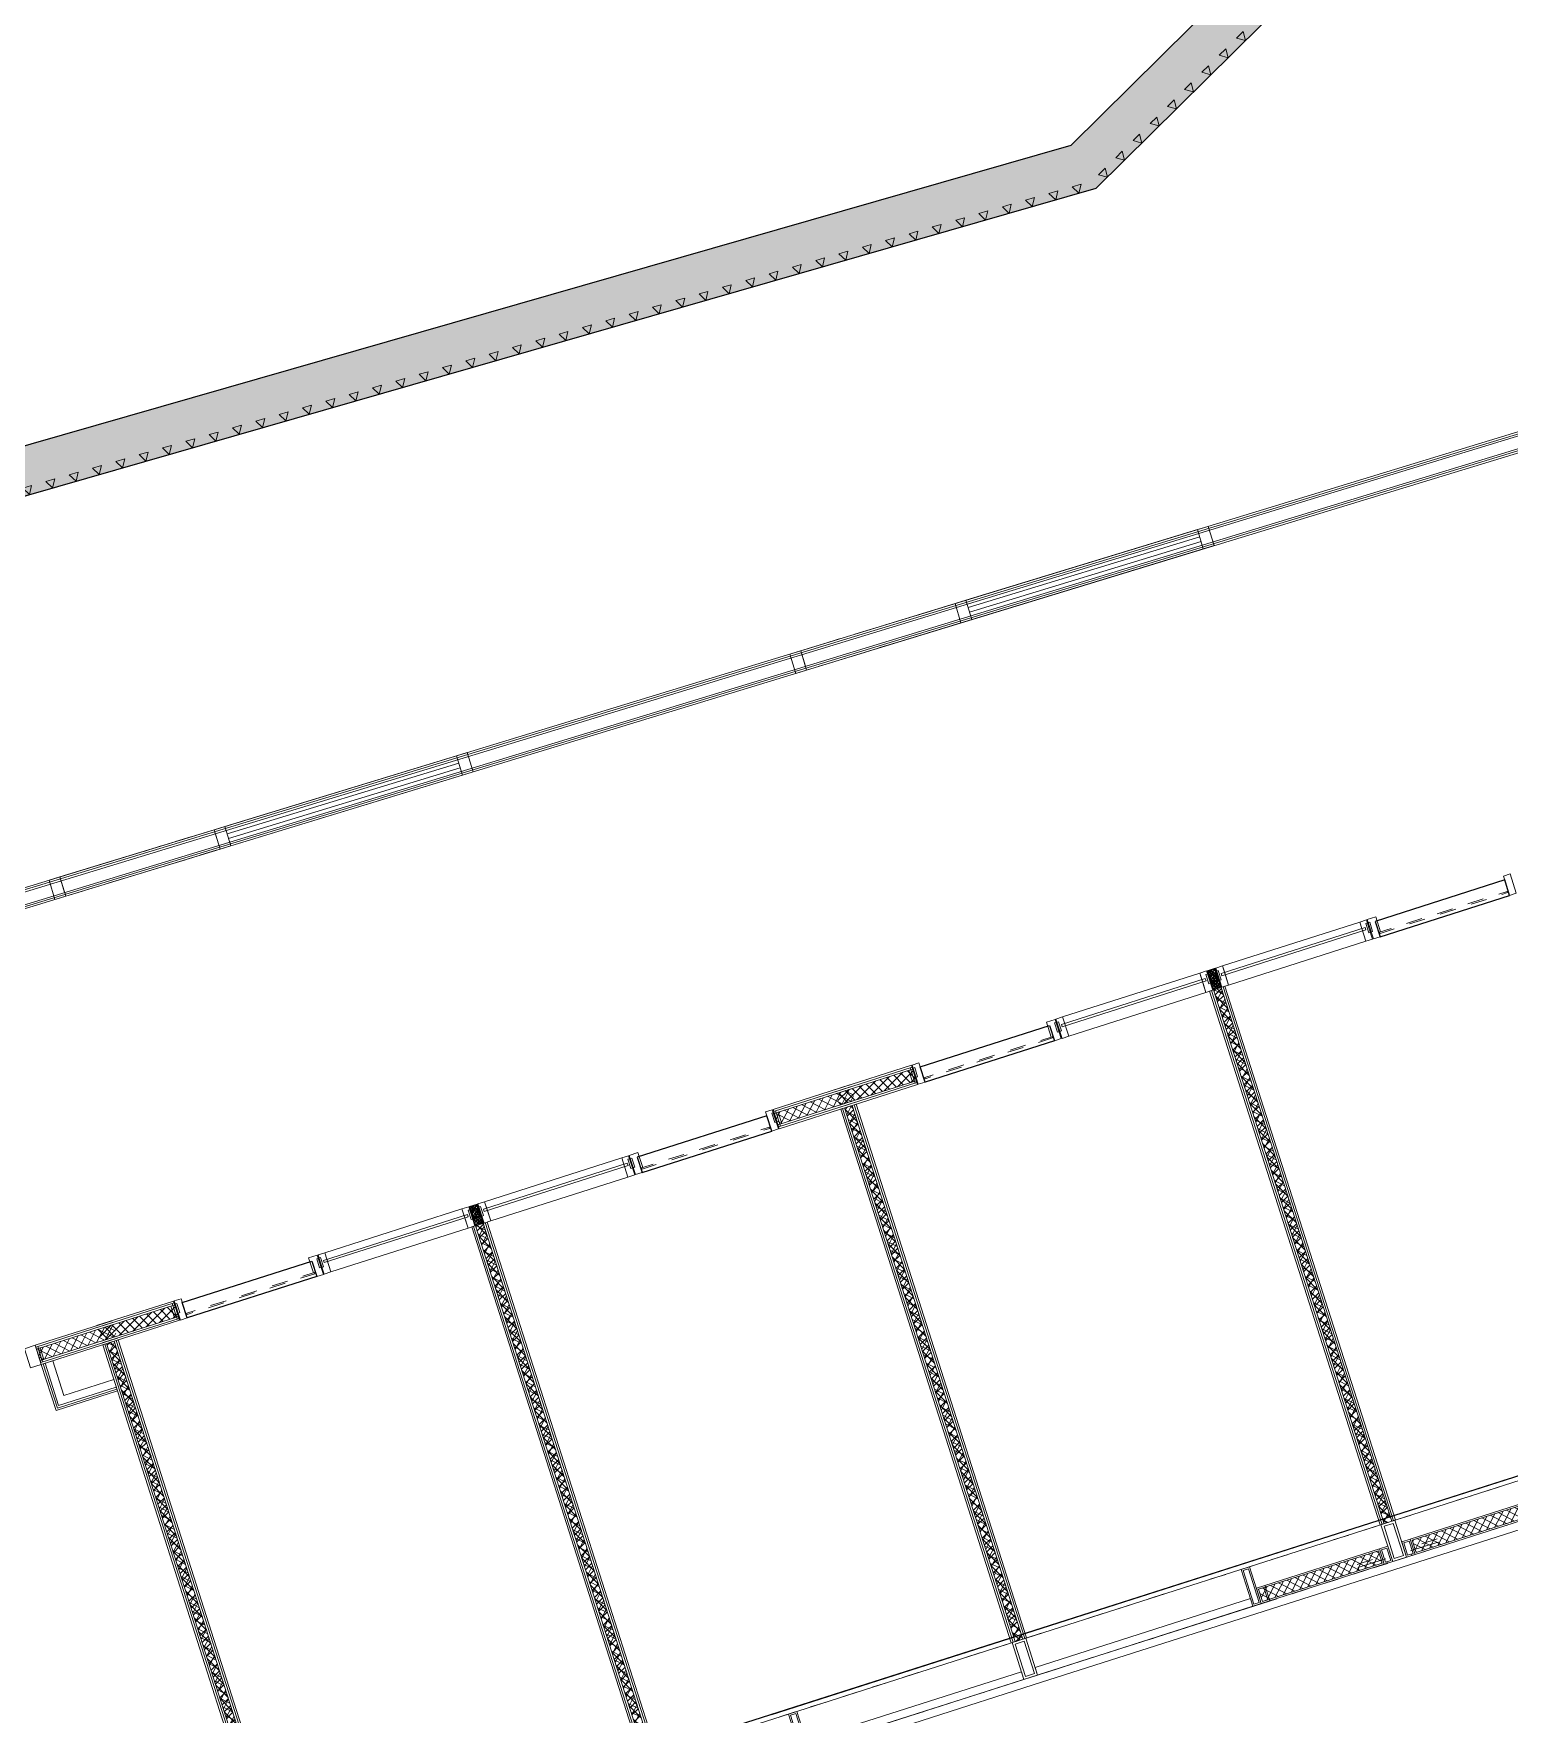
# Model space of a CAD drawing. Header units: metres. Extents: x 66528 to 66676, y 35171 to 35248.
# Drawn here: x 66581.8 to 66590.94, y 35191.16 to 35201.58 of the extents above; entities that cross this region are included whole.
import ezdxf

# ---------------------------------------------------------------- set-up
doc = ezdxf.new("R2010")
doc.units = ezdxf.units.M
doc.header["$LTSCALE"] = 0.00254
for name, pattern in [('Ohne Titel-20', [0.39368, 0.1388888888888889, -0.2547911111111111]), ('Ohne Titel-22', [0.78736, 0.39368, -0.39368]), ('Ohne Titel-23', [0.19685039370078738, 0.1377952755905512, -0.0590551181102362])]:
    doc.linetypes.add(name, pattern=pattern)
for name, color, linetype, lineweight in [('AUSBAU - Darstellungen - Fassade', 7, 'Continuous', 13), ('AUSBAU - Darstellungen - Trockenbau', 7, 'Continuous', 13), ('AUSBAU - Darstellungen - Wände - Mauerwerk', 7, 'Continuous', 25), ('AUSBAU - Objekte - Türen', 7, 'Continuous', 13), ('ROHBAU - Darstellungen - Decken', 150, 'Continuous', 25), ('ROHBAU - Darstellungen - Sichtbetonklassen', 7, 'Continuous', 5), ('ROHBAU - Darstellungen - Wände', 7, 'Continuous', 25)]:
    doc.layers.add(name, color=color, linetype=linetype, lineweight=lineweight)
pattern_1 = [(45, (0, 0), (0.009921875, -0.0088194444454712), [])]
pattern_2 = [(-45, (0.0353553390593274, -0.0353553390593274), (-0.0088970057229139, -0.0109467442724659), [])]
pattern_3 = [(-45.00000000000002, (-34821.13429023796, 66593.29968317236), (-0.0282842712474619, -0.0282842712474619), []), (-135, (-34821.28396117331, 66593.150012237), (-0.0284226963337624, 0.0281451653595912), [])]
pattern_4 = [(-45, (-34821.134290238, 66593.29968317233), (-0.0282842712474619, -0.0282842712474619), []), (-135, (-34821.28396117334, 66593.15001223699), (-0.0284226963337624, 0.0281451653595912), [])]
pattern_5 = [(45, (-66593.29968317233, -34821.13429023799), (0.0282842712474619, -0.0282842712474619), []), (-45.00000000000001, (-66593.15001223699, -34821.28396117334), (-0.0281451653595912, -0.0284226963337624), [])]

# ---------------------------------------------------------------- blocks, each defined once
blk = doc.blocks.new('SB 4')
at = {"layer": 'ROHBAU - Darstellungen - Sichtbetonklassen', "color": 251, "linetype": 'Continuous', "lineweight": 5, "flags": 128}
for points in [[(-0.1213244507059264, -0.05), (-0.15, 0), (-0.1786755492940736, -0.05)], [(-0.0286755492940736, -0.05), (0, 0), (0.0286755492940736, -0.05)]]:
    blk.add_lwpolyline(points, close=True, dxfattribs=at)
blk = doc.blocks.new('Gruppe-188-1')
at = {"layer": 'ROHBAU - Darstellungen - Sichtbetonklassen', "color": 7, "rotation": 224.8550094128682}
for p in [(66596.5707689628, 35208.72714400922), (66596.35707367942, 35208.5155218566), (66596.14337839602, 35208.30389970399), (66595.92968311264, 35208.09227755139), (66595.71598782927, 35207.88065539879), (66595.50229254588, 35207.66903324618), (66595.50229254588, 35207.66903324618), (66595.2885972625, 35207.45741109357), (66595.07490197913, 35207.24578894096), (66594.86120669576, 35207.03416678837), (66594.64751141236, 35206.82254463575), (66594.43381612898, 35206.61092248315), (66594.2201208456, 35206.39930033055), (66594.00642556221, 35206.18767817794), (66593.79273027882, 35205.97605602533), (66593.57903499545, 35205.76443387274), (66593.36533971207, 35205.55281172013), (66593.15164442867, 35205.34118956752), (66591.65577744499, 35203.85983449929), (66591.44208216161, 35203.64821234668), (66591.22838687823, 35203.43659019408), (66591.22838687823, 35203.43659019408), (66591.01469159483, 35203.22496804148), (66590.80099631146, 35203.01334588887), (66590.58730102808, 35202.80172373627), (66590.37360574472, 35202.59010158366), (66590.15991046131, 35202.37847943105), (66589.94621517794, 35202.16685727846), (66589.73251989455, 35201.95523512584), (66589.51882461116, 35201.74361297323), (66589.30512932777, 35201.53199082063), (66589.09143404439, 35201.32036866804), (66588.87773876102, 35201.10874651541), (66588.66404347762, 35200.89712436281), (66588.45034819425, 35200.68550221022)]:
    blk.add_blockref('SB 4', p, dxfattribs=at)
blk = doc.blocks.new('Gruppe-192-1')
at = {"layer": 'ROHBAU - Darstellungen - Sichtbetonklassen', "color": 7, "rotation": 196.1550094128664}
for p in [(66588.12932601277, 35200.54462964468), (66587.84025808447, 35200.46162758174), (66587.5511901562, 35200.3786255188), (66586.97305429964, 35200.21262139292), (66587.26212222793, 35200.29562345587), (66586.68398637135, 35200.12961932998), (66586.39491844308, 35200.04661726703), (66586.39491844308, 35200.04661726703), (66586.10585051478, 35199.96361520411), (66585.52771465822, 35199.79761107822), (66585.81678258651, 35199.88061314117), (66585.23864672995, 35199.71460901529), (66584.94957880166, 35199.63160695234), (66584.6605108734, 35199.54860488942), (66584.08237501682, 35199.38260076352), (66584.37144294509, 35199.46560282647), (66583.79330708853, 35199.29959870059), (66583.50423916026, 35199.21659663763), (66583.21517123198, 35199.13359457471), (66582.63703537542, 35198.96759044883), (66582.92610330369, 35199.05059251177), (66582.34796744713, 35198.88458838588), (66582.05889951884, 35198.80158632294), (66581.76983159057, 35198.71858426002)]:
    blk.add_blockref('SB 4', p, dxfattribs=at)
blk = doc.blocks.new('BTS_kombi_flurtür_OG4')
at = {"layer": 'AUSBAU - Objekte - Türen', "linetype": 'Continuous'}
for p, q in [((-0.7500128874797467, 0.0475006535042681), (0.7499931819236498, 0.0474966880448216)), ((-0.7500128081708788, 0.0775006535041633), (0.7499932612325177, 0.0774966880447168))]:
    blk.add_line(p, q, dxfattribs=at)
at = {"layer": 'AUSBAU - Objekte - Türen', "linetype": 'Continuous', "lineweight": 5, "flags": 128}
for points in [[(-0.8200067870602546, 0.1249999925868569), (-0.7500128478253127, 0.1249999925868569), (-0.7500128478253127, -7.4131431e-09), (-0.8200067870602546, -7.4131431e-09)], [(-0.7500128478253127, 0.124999992586857), (0.7499871521746871, 0.124999992586857), (0.7499871521746871, -7.413143e-09), (-0.7500128478253127, -7.413143e-09)]]:
    blk.add_lwpolyline(points, close=True, dxfattribs=at)
at = {"layer": 'AUSBAU - Objekte - Türen', "flags": 128}
for points in [[(0.7499871521746873, 0.1249943278103533), (0.7499750133678936, -9.517208142e-07), (0.8199750131386815, -5.6721896467e-06), (0.8199871519454749, 0.1249896073415208)], [(1.819987148671016, 0.1249077376552257), (1.819975009864222, -8.75418759418e-05), (1.88997500963501, -9.22623447743e-05), (1.889987148441804, 0.1249030171863932)]]:
    blk.add_lwpolyline(points, close=True, dxfattribs=at)
at = {"layer": 'AUSBAU - Objekte - Türen', "color": 253, "linetype": 'Ohne Titel-22', "flags": 128}
blk.add_lwpolyline([(1.819987148671016, 0.1248460009792425), (1.819975009864222, -8.65975682706e-05), (0.8199750131386815, -1.91961157838e-05), (0.8199871519454749, 0.1249134024317294)], close=True, dxfattribs=at)
at = {"layer": 'AUSBAU - Objekte - Türen', "color": 255, "linetype": 'Continuous', "flags": 128}
blk.add_lwpolyline([(1.819987148671016, 0.1248123184248222), (1.819975009864222, -8.65975682706e-05), (0.8199750131386815, -1.92142876069e-05), (0.8199871519454749, 0.1248797017054859)], close=True, dxfattribs=at)
blk = doc.blocks.new('Fassade_BTS_1.60m_Balkon (2D)')
at = {"layer": 'AUSBAU - Darstellungen - Fassade', "linetype": 'Ohne Titel-22'}
blk.add_line((-0.755, 0), (0.755, 0), dxfattribs=at)
at = {"layer": 'AUSBAU - Darstellungen - Fassade', "lineweight": 5, "flags": 128}
blk.add_lwpolyline([(-0.7900004933997989, -1.760003731712698), (-0.7900004933997989, -1.840003731712698), (0.7899995066002012, -1.840003731712698), (0.7899995066002012, -1.760003731712698)], close=True, dxfattribs=at)
blk = doc.blocks.new('Pfosten ab 1.OG (2D)')
at = {"layer": 'AUSBAU - Darstellungen - Fassade', "flags": 128}
for points in [[(-0.045, 0.1199999999997676), (0.045, 0.1199999999997676), (0.045, -0.1199999999997676), (-0.045, -0.1199999999997676)], [(-0.03, 0.1049999999997676), (0.03, 0.1049999999997676), (0.03, -0.1049999999997676), (-0.03, -0.1049999999997676)]]:
    blk.add_lwpolyline(points, close=True, dxfattribs=at)
blk = doc.blocks.new('Fassade_BTS_2.40m_Flügel 0.8m (2D)')
at = {"layer": 'AUSBAU - Darstellungen - Fassade', "linetype": 'Continuous', "lineweight": 5}
h = blk.add_hatch(dxfattribs=at)
h.set_pattern_fill('DÄMMUNG GRAU', color=251, style=0, pattern_type=2)
h.set_pattern_definition([(45, (0, 0), (0.0264583333333318, -0.0264583333333364), []), (-45, (0.0748354676755763, -0.0748354676755763), (-0.0263285232311339, -0.0265881434355389), [])])
h.paths.add_polyline_path([(1.509999999999999, 0.09), (2.29, 0.09), (2.29, 0.01), (1.509999999999999, 0.01)])
at = {"layer": 'AUSBAU - Darstellungen - Fassade', "linetype": 'Continuous'}
for p, q in [((0, 0.24), (2.399999999999999, 0.24)), ((2.299999999999999, 0), (2.299999999999999, 0.1)), ((2.299999999999999, 0), (2.299999999999999, 0.1)), ((0, -0.05), (2.399999999999999, -0.05))]:
    blk.add_line(p, q, dxfattribs=at)
at = {"layer": 'AUSBAU - Darstellungen - Fassade'}
blk.add_line((0, 0), (1.6, 0), dxfattribs=at)
blk.add_line((0, 0), (1.6, 0), dxfattribs=at)
at = {"layer": 'AUSBAU - Darstellungen - Fassade', "flags": 128}
for points in [[(1.445, 0.24), (1.5, 0.24), (1.5, 0), (1.445, 0)], [(1.455, 0.23), (1.49, 0.23), (1.49, 0.01), (1.455, 0.01)], [(0.045, 0.05), (1.445, 0.05), (1.445, 0), (0.045, 0)], [(1.5, 0.1), (2.299999999999999, 0.1), (2.299999999999999, 0), (1.5, 0)], [(1.5, 0.1), (1.554999999999999, 0.1), (1.554999999999999, 0), (1.5, 0)], [(1.509999999999999, 0.09), (2.29, 0.09), (2.29, 0.01), (1.509999999999999, 0.01)], [(1.509999999999999, 0.09), (1.544999999999999, 0.09), (1.544999999999999, 0.01), (1.509999999999999, 0.01)], [(2.354999999999999, 0.1), (2.299999999999999, 0.1), (2.299999999999999, 0), (2.354999999999999, 0)], [(2.345, 0.09), (2.31, 0.09), (2.31, 0.01), (2.345, 0.01)]]:
    blk.add_lwpolyline(points, close=True, dxfattribs=at)
at = {"layer": 'AUSBAU - Darstellungen - Fassade', "color": 254, "linetype": 'Ohne Titel-23', "flags": 128}
for points in [[(2.140000018209219, 0.0499952763542533), (2.320000018209218, 0.0499952763542533), (2.320000018209218, 0.0299952763542533), (2.140000018209219, 0.0299952763542533)], [(2.140000018209219, 0.0299952763542533), (2.320000018209218, 0.0299952763542533), (2.320000018209218, -7.0065259933e-06), (2.140000018209219, -7.0065259933e-06)]]:
    blk.add_lwpolyline(points, close=True, dxfattribs=at)
at = {"layer": 'AUSBAU - Darstellungen - Fassade', "color": 7}
for p in [(0, 0.12), (2.399999999999999, 0.12)]:
    blk.add_blockref('Pfosten ab 1.OG (2D)', p, dxfattribs=at)
blk = doc.blocks.new('Aussparung_1.60m')
at = {"layer": 'ROHBAU - Darstellungen - Decken', "linetype": 'Continuous'}
blk.add_line((0, 0.2699999999997677), (1.6, 0.2699999999997677), dxfattribs=at)
blk = doc.blocks.new('Glastür - Einzelbüro-2')
at = {"layer": 'AUSBAU - Objekte - Türen', "flags": 128}
for points in [[(0, 0), (0, 0.125), (0.0436999999999826, 0.125), (0.0436999999999826, 0.0519999999999709), (0.0436999999999826, 0)], [(0.9300000000000292, 0.125), (0.8736000000000641, 0.125), (0.8736000000000494, 0.0280000000000582), (0.8863000000000321, 0.0280000000000582), (0.8863000000000466, 5.82e-14), (0.9300000000000292, 5.82e-14)]]:
    blk.add_lwpolyline(points, close=True, dxfattribs=at)
at = {"layer": 'AUSBAU - Objekte - Türen', "color": 255, "linetype": 'Continuous', "lineweight": 25, "flags": 128}
blk.add_lwpolyline([(0.8863000000000466, 0.1000000000000582), (0.8863000000000466, 5.82e-14), (0.0436999999999826, 0), (0.0436999999999826, 0.1)], close=True, dxfattribs=at)
at = {"layer": 'AUSBAU - Objekte - Türen', "linetype": 'Ohne Titel-20', "flags": 128}
blk.add_lwpolyline([(0.8799500000000406, 0.0280000000000582), (0.8799500000000406, 0.0200000000000582), (0.0507760475123068, 0.02), (0.0507760475123068, 0.028)], close=True, dxfattribs=at)
blk = doc.blocks.new('QHohlprofil DIN59410')
at = {"layer": 'AUSBAU - Objekte - Türen', "flags": 128}
for points in [[(-0.025, 0.02, -0.4142135623730951), (-0.02, 0.025), (0.02, 0.025, -0.4142135623730951), (0.025, 0.02), (0.025, -0.02, -0.4142135623730951), (0.02, -0.025), (-0.02, -0.025, -0.4142135623730951), (-0.025, -0.02)], [(-0.021, 0.018, -0.4142135623730951), (-0.018, 0.021), (0.018, 0.021, -0.4142135623730951), (0.021, 0.018), (0.021, -0.018, -0.4142135623730951), (0.018, -0.021), (-0.018, -0.021, -0.4142135623730951), (-0.021, -0.018)]]:
    blk.add_lwpolyline(points, format="xyb", close=True, dxfattribs=at)

msp = doc.modelspace()

# ---------------------------------------------------------------- hatches: boundary and pattern name
at = {"layer": 'AUSBAU - Darstellungen - Trockenbau', "linetype": 'Continuous', "lineweight": 5}
h = msp.add_hatch(dxfattribs=at)
h.set_pattern_fill('MF_IN WAND', color=253, angle=17.72072458592901, style=0, pattern_type=2)
h.set_pattern_definition([(62.72072458592901, (-52834.76959508238, -53438.43259103085), (0.0355513229474816, -0.0183331240295774), []), (-27.279275414071, (-52834.58146933177, -53438.52960381217), (-0.0181584850151251, -0.0356408392431418), [])])
h.paths.add_polyline_path([(66581.81336012312, 35193.42355664428), (66581.8361884454, 35193.3521152858), (66582.31246416863, 35193.50430410098), (66582.28963584635, 35193.57574545946)])
h = msp.add_hatch(dxfattribs=at)
h.set_pattern_fill('MF_IN WAND', color=253, angle=-72.27927541422447, style=0, pattern_type=2)
h.set_pattern_definition([(-27.27927541422447, (-53438.43259088934, 52834.76959522551), (-0.0183331240296726, -0.0355513229474325), []), (-117.2792754142245, (-53438.52960367063, 52834.58146947491), (-0.0356408392430932, 0.0181584850152206), [])])
h.paths.add_polyline_path([(66582.29625982323, 35193.47288087407), (66582.24863225089, 35193.45766199255), (66583.30558357232, 35190.14992709476), (66583.35321114468, 35190.16514597627)])
at = {"layer": 'AUSBAU - Darstellungen - Wände - Mauerwerk', "linetype": 'Continuous', "lineweight": 5}
h = msp.add_hatch(dxfattribs=at)
h.set_pattern_fill('MF_IN WAND', color=253, angle=-90.00000000000004, style=0, pattern_type=2)
h.set_pattern_definition(pattern_3)
h.paths.add_polyline_path([(66589.10700266533, 35195.64918093114), (66589.15463023767, 35195.66439981266), (66590.21158155908, 35192.35666491486), (66590.16395398676, 35192.34144603334)])
h = msp.add_hatch(dxfattribs=at)
h.set_pattern_fill('MF_IN WAND', color=253, scale=0.9999999999999999, angle=-72.27927541460662, style=0, pattern_type=2)
h.set_pattern_definition([(332.7207245853934, (13151.7521334597, 88027.12817657049), (-0.01833312402990971, -0.03555132294731023), []), (242.7207245853934, (13151.65512067838, 88026.94005081989), (-0.03564083924297211, 0.01815848501545825), [])])
h.paths.add_polyline_path([(66589.1546302377, 35195.66439981266), (66589.10700266538, 35195.64918093114), (66590.16395398679, 35192.34144603334), (66590.21158155911, 35192.35666491486)])
h = msp.add_hatch(dxfattribs=at)
h.set_pattern_fill('MF_IN WAND', color=253, style=0, pattern_type=2)
h.set_pattern_definition(pattern_5)
h.paths.add_polyline_path([(66587.24290336788, 35195.15850913735), (66587.26573169016, 35195.08706777886), (66586.78945596694, 35194.93487896369), (66586.76662764465, 35195.00632032217)])
h = msp.add_hatch(dxfattribs=at)
h.set_pattern_fill('MF_IN WAND', color=253, angle=17.72072458530467, style=0, pattern_type=2)
h.set_pattern_definition([(62.72072458530467, (13750.84288138901, -18247.53502209229), (0.03555132294728184, -0.01833312402996477), []), (332.7207245853047, (13751.03100713959, -18247.63203487362), (-0.01815848501551347, -0.03564083924294398), [])])
h.paths.add_polyline_path([(66586.38560706611, 35194.88456927001), (66586.40843538838, 35194.81312791153), (66586.8847111116, 35194.96531672671), (66586.86188278934, 35195.03675808519)])
h = msp.add_hatch(dxfattribs=at)
h.set_pattern_fill('MF_IN WAND', color=253, angle=-90, style=0, pattern_type=2)
h.set_pattern_definition(pattern_4)
h.paths.add_polyline_path([(66586.82087919385, 35194.91867461829), (66586.86850676617, 35194.9338934998), (66587.9254580876, 35191.626158602), (66587.87783051527, 35191.61093972048)])
h = msp.add_hatch(dxfattribs=at)
h.set_pattern_fill('MF_IN WAND', color=253, angle=-72.27927541469532, style=0, pattern_type=2)
h.set_pattern_definition([(332.7207245853047, (13147.17988659855, 88025.66716402749), (-0.01833312402996477, -0.03555132294728184), []), (242.7207245853047, (13147.08287381722, 88025.47903827691), (-0.03564083924294398, 0.01815848501551347), [])])
h.paths.add_polyline_path([(66586.8685067662, 35194.93389349979), (66586.82087919388, 35194.91867461827), (66587.8778305153, 35191.61093972046), (66587.92545808761, 35191.62615860198)])
h = msp.add_hatch(dxfattribs=at)
h.set_pattern_fill('MF_IN WAND', color=253, angle=-90.00000000000004, style=0, pattern_type=2)
h.set_pattern_definition(pattern_3)
h.paths.add_polyline_path([(66584.53475572239, 35194.18816830539), (66584.58238329472, 35194.20338718691), (66585.63933461613, 35190.89565228911), (66585.59170704382, 35190.8804334076)])
h = msp.add_hatch(dxfattribs=at)
h.set_pattern_fill('MF_IN WAND', color=253, angle=-72.27927541469536, style=0, pattern_type=2)
h.set_pattern_definition([(332.7207245853046, (13147.17988659858, 88025.66716402755), (-0.01833312402996477, -0.03555132294728184), []), (242.7207245853047, (13147.08287381724, 88025.47903827694), (-0.03564083924294398, 0.01815848501551347), [])])
h.paths.add_polyline_path([(66584.58238329472, 35194.20338718693), (66584.5347557224, 35194.18816830542), (66585.59170704382, 35190.88043340761), (66585.63933461613, 35190.89565228912)])
h = msp.add_hatch(dxfattribs=at)
h.set_pattern_fill('MF_IN WAND', color=253, style=0, pattern_type=2)
h.set_pattern_definition(pattern_5)
h.paths.add_polyline_path([(66582.67065642493, 35193.6974965116), (66582.69348474721, 35193.62605515312), (66582.21720902399, 35193.47386633794), (66582.19438070171, 35193.54530769643)])
h = msp.add_hatch(dxfattribs=at)
h.set_pattern_fill('MF_IN WAND', color=253, angle=-90, style=0, pattern_type=2)
h.set_pattern_definition(pattern_4)
h.paths.add_polyline_path([(66582.2486322509, 35193.45766199254), (66582.29625982323, 35193.47288087405), (66583.35321114465, 35190.16514597625), (66583.30558357232, 35190.14992709473)])
at = {"layer": 'AUSBAU - Objekte - Türen', "linetype": 'Continuous', "lineweight": 5}
h = msp.add_hatch(dxfattribs=at)
h.set_pattern_fill('DÄMMUNG GRAU-2', color=8, scale=0.9999999999999999, angle=17.72072458539342, style=0, pattern_type=2)
h.set_pattern_definition([(62.72072458539342, (66590.18472399664, 35192.35858098856), (0.01213553798415069, -0.005380977762229977), [])])
h.paths.add_polyline_path([(66589.13703128487, 35195.71290001957), (66589.13893867862, 35195.71350950684), (66589.15463107121, 35195.664400079), (66589.1070034989, 35195.64918119749), (66589.0913111063, 35195.69829062533), (66589.09321620919, 35195.69889938059), (66589.07147015326, 35195.76695378067), (66589.11528522894, 35195.78095441964)])
h = msp.add_hatch(dxfattribs=at)
h.set_pattern_fill('DÄMMUNG GRAU-2-1', color=251, scale=0.9999999999999999, angle=17.72072458539342, style=0, pattern_type=2)
h.set_pattern_definition([(332.7207245853934, (66590.22916315033, 35192.33566458352), (-0.00514291158866697, -0.01313538660989781), [])])
h.paths.add_polyline_path([(66589.13703128487, 35195.71290001957), (66589.13893867862, 35195.71350950684), (66589.15463107121, 35195.664400079), (66589.1070034989, 35195.64918119749), (66589.0913111063, 35195.69829062533), (66589.09321620919, 35195.69889938059), (66589.07147015326, 35195.76695378067), (66589.11528522894, 35195.78095441964)])
h = msp.add_hatch(dxfattribs=at)
h.set_pattern_fill('DÄMMUNG GRAU-2', color=8, style=0, pattern_type=2)
h.set_pattern_definition(pattern_1)
h.paths.add_polyline_path([(66589.09321683295, 35195.69889957991), (66589.0913094392, 35195.69829009264), (66589.10700183181, 35195.6491806648), (66589.15462940413, 35195.66439954632), (66589.13893701154, 35195.71350897416), (66589.13703190864, 35195.7129002189), (66589.1152858527, 35195.78095461897), (66589.07147077702, 35195.76695397999)])
h = msp.add_hatch(dxfattribs=at)
h.set_pattern_fill('DÄMMUNG GRAU-2-1', color=251, style=0, pattern_type=2)
h.set_pattern_definition(pattern_2)
h.paths.add_polyline_path([(66589.09321683295, 35195.69889957991), (66589.0913094392, 35195.69829009264), (66589.10700183181, 35195.6491806648), (66589.15462940413, 35195.66439954632), (66589.13893701154, 35195.71350897416), (66589.13703190864, 35195.7129002189), (66589.1152858527, 35195.78095461897), (66589.07147077702, 35195.76695397999)])
h = msp.add_hatch(dxfattribs=at)
h.set_pattern_fill('DÄMMUNG GRAU-2', color=8, angle=17.72072458530467, style=0, pattern_type=2)
h.set_pattern_definition([(62.72072458530467, (66585.61247705367, 35190.89756836283), (0.01213553798414236, -0.005380977762248775), [])])
h.paths.add_polyline_path([(66584.5647843419, 35194.25188739384), (66584.56669173564, 35194.25249688111), (66584.58238412825, 35194.20338745328), (66584.53475655592, 35194.18816857176), (66584.51906416332, 35194.23727799959), (66584.52096926622, 35194.23788675485), (66584.49922321028, 35194.30594115493), (66584.54303828598, 35194.31994179392)])
h = msp.add_hatch(dxfattribs=at)
h.set_pattern_fill('DÄMMUNG GRAU-2-1', color=251, angle=17.72072458530467, style=0, pattern_type=2)
h.set_pattern_definition([(332.7207245853047, (66585.65691620736, 35190.87465195779), (-0.005142911588687316, -0.01313538660988984), [])])
h.paths.add_polyline_path([(66584.5647843419, 35194.25188739384), (66584.56669173564, 35194.25249688111), (66584.58238412825, 35194.20338745328), (66584.53475655592, 35194.18816857176), (66584.51906416332, 35194.23727799959), (66584.52096926622, 35194.23788675485), (66584.49922321028, 35194.30594115493), (66584.54303828598, 35194.31994179392)])
h = msp.add_hatch(dxfattribs=at)
h.set_pattern_fill('DÄMMUNG GRAU-2', color=8, style=0, pattern_type=2)
h.set_pattern_definition(pattern_1)
h.paths.add_polyline_path([(66584.52096989, 35194.23788695416), (66584.51906249626, 35194.23727746689), (66584.53475488887, 35194.18816803905), (66584.58238246119, 35194.20338692057), (66584.56669006859, 35194.25249634841), (66584.5647849657, 35194.25188759315), (66584.54303890976, 35194.31994199323), (66584.49922383408, 35194.30594135424)])
h = msp.add_hatch(dxfattribs=at)
h.set_pattern_fill('DÄMMUNG GRAU-2-1', color=251, style=0, pattern_type=2)
h.set_pattern_definition(pattern_2)
h.paths.add_polyline_path([(66584.52096989, 35194.23788695416), (66584.51906249626, 35194.23727746689), (66584.53475488887, 35194.18816803905), (66584.58238246119, 35194.20338692057), (66584.56669006859, 35194.25249634841), (66584.5647849657, 35194.25188759315), (66584.54303890976, 35194.31994199323), (66584.49922383408, 35194.30594135424)])
at = {"layer": 'ROHBAU - Darstellungen - Wände', "linetype": 'Continuous', "lineweight": 5}
h = msp.add_hatch(dxfattribs=at)
h.set_pattern_fill('STAHLBETON 1_5MM', angle=44.72072458541395, style=0, pattern_type=2)
h.set_pattern_definition([(89.72072458541393, (0, 0), (0.0749991090557005, -0.0003655692152594), []), (89.72072458541393, (0.0400011776757626, -0.0001949783046292), (0.0749991090557005, -0.0003655692152594), [0.06, -0.04])])
h.paths.add_polyline_path([(66588.38109633858, 35200.61692219042), (66588.22453365556, 35200.88408949444), (66595.91852202629, 35208.50343586162), (66596.96285259827, 35209.11542390769)])
h = msp.add_hatch(dxfattribs=at)
h.set_pattern_fill('STAHLBETON 1_5MM', angle=16.02072458540309, style=0, pattern_type=2)
h.set_pattern_definition([(61.02072458540309, (0, 0), (0.0656096258624284, -0.0363369920905977), []), (61.02072458540309, (0.0349932463786225, -0.0193805299172191), (0.0656096258624284, -0.0363369920905977), [0.06, -0.04])])
h.paths.add_polyline_path([(66570.75694008988, 35195.55637695837), (66571.17661230937, 35195.98900255424), (66588.22453365556, 35200.88408949444), (66588.38109633858, 35200.61692219042)])

# ---------------------------------------------------------------- linework, layer by layer
at = {"layer": 'AUSBAU - Darstellungen - Trockenbau', "color": 7, "linetype": 'Continuous', "lineweight": 13}
for p, q in [((66550.46274056734, 35186.7349305921), (66626.54329096983, 35209.95981075335)), ((66550.57887596676, 35186.63968836041), (66626.55681304124, 35209.83324406049)), ((66581.80575068237, 35193.44737043044), (66582.28202640559, 35193.59955924563)), ((66581.84379788616, 35193.32830149964), (66581.80575068237, 35193.44737043044)), ((66581.84379788616, 35193.32830149964), (66582.32007360939, 35193.48049031482)), ((66582.22481846475, 35193.4500525518), (66582.32007360939, 35193.48049031483)), ((66582.22481846475, 35193.4500525518), (66583.28176978618, 35190.142317654)), ((66582.32007360939, 35193.48049031483), (66583.37702493081, 35190.17275541703)), ((66581.91523924463, 35193.35112982192), (66581.84379788616, 35193.32830149964)), ((66581.93511117528, 35193.0425360657), (66581.84379788616, 35193.32830149964)), ((66581.98372421149, 35193.13680574647), (66581.91523924463, 35193.35112982192)), ((66582.29330343156, 35193.23572847633), (66581.98372421149, 35193.13680574647)), ((66582.29330343156, 35193.23572847633), (66582.31613175383, 35193.16428711787)), ((66582.31613175383, 35193.16428711787), (66581.93511117528, 35193.0425360657))]:
    msp.add_line(p, q, dxfattribs=at)
at = {"layer": 'AUSBAU - Darstellungen - Trockenbau', "color": 7, "linetype": 'Continuous', "lineweight": 5}
for p, q in [((66550.47435410728, 35186.72540636893), (66626.54464317697, 35209.94715408406)), ((66550.47435410728, 35186.72540636893), (66626.54464317697, 35209.94715408406)), ((66550.48596764723, 35186.71588214576), (66626.5459953841, 35209.93449741478)), ((66550.48596764723, 35186.71588214576), (66626.5459953841, 35209.93449741478)), ((66550.55564888688, 35186.65873680675), (66626.55410862697, 35209.85855739906)), ((66550.55564888688, 35186.65873680675), (66626.55410862697, 35209.85855739906)), ((66550.56726242682, 35186.64921258358), (66626.5554608341, 35209.84590072979)), ((66550.56726242682, 35186.64921258358), (66626.5554608341, 35209.84590072979)), ((66581.80955540277, 35193.43546353736), (66582.28583112598, 35193.58765235255)), ((66581.80955540277, 35193.43546353736), (66582.28583112598, 35193.58765235255)), ((66581.81336012312, 35193.42355664428), (66582.28963584635, 35193.57574545946)), ((66581.81336012312, 35193.42355664428), (66582.28963584635, 35193.57574545946)), ((66581.8361884454, 35193.3521152858), (66582.31246416863, 35193.50430410098)), ((66581.8361884454, 35193.3521152858), (66582.31246416863, 35193.50430410098)), ((66581.83999316578, 35193.34020839271), (66582.31626888902, 35193.4923972079)), ((66581.83999316578, 35193.34020839271), (66582.31626888902, 35193.4923972079)), ((66582.23672535783, 35193.45385727216), (66583.29367667924, 35190.14612237437)), ((66582.23672535783, 35193.45385727216), (66583.29367667924, 35190.14612237437)), ((66582.24863225089, 35193.45766199255), (66583.30558357232, 35190.14992709476)), ((66582.24863225089, 35193.45766199255), (66583.30558357232, 35190.14992709476)), ((66582.29625982323, 35193.47288087407), (66583.35321114468, 35190.16514597627)), ((66582.29625982323, 35193.47288087407), (66583.35321114468, 35190.16514597627)), ((66582.3081667163, 35193.47668559445), (66583.36511803772, 35190.16895069666)), ((66582.3081667163, 35193.47668559445), (66583.36511803772, 35190.16895069666)), ((66581.94321334797, 35193.05824767917), (66581.85570477923, 35193.33210622002)), ((66581.94321334797, 35193.05824767917), (66581.85570477923, 35193.33210622002)), ((66581.95131552068, 35193.07395929263), (66581.8676116723, 35193.3359109404)), ((66581.95131552068, 35193.07395929263), (66581.8676116723, 35193.3359109404)), ((66582.31232703346, 35193.17619401094), (66581.94321334797, 35193.05824767917)), ((66582.31232703346, 35193.17619401094), (66581.94321334797, 35193.05824767917)), ((66582.30852231309, 35193.18810090402), (66581.95131552068, 35193.07395929263)), ((66582.30852231309, 35193.18810090402), (66581.95131552068, 35193.07395929263))]:
    msp.add_line(p, q, dxfattribs=at)
at = {"layer": 'AUSBAU - Darstellungen - Trockenbau'}
msp.add_line((66581.81336012312, 35193.42355664429), (66581.84379788616, 35193.32830149964), dxfattribs=at)
at = {"layer": 'AUSBAU - Darstellungen - Trockenbau', "flags": 128}
for points in [[(66581.73907208112, 35193.42606399632), (66581.7771192849, 35193.30699506553), (66581.84379788616, 35193.32830149965), (66581.80575068237, 35193.44737043044)], [(66581.82146229583, 35193.43926825774), (66581.85190005887, 35193.34401311311), (66581.83999316578, 35193.34020839272), (66581.80955540277, 35193.43546353736)], [(66581.83717390928, 35193.43116608504), (66581.86000223157, 35193.35972472656), (66581.84809533847, 35193.35592000619), (66581.8252670162, 35193.42736136467)]]:
    msp.add_lwpolyline(points, close=True, dxfattribs=at)
at = {"layer": 'AUSBAU - Darstellungen - Wände - Mauerwerk', "color": 7, "linetype": 'Continuous', "lineweight": 13}
for p, q in [((66589.17844402383, 35195.67200925342), (66589.08318887917, 35195.64157149039)), ((66589.0831888792, 35195.64157149039), (66589.17844402386, 35195.67200925342)), ((66589.08318887917, 35195.64157149039), (66590.1401402006, 35192.33383659258)), ((66589.0831888792, 35195.64157149039), (66590.14014020063, 35192.33383659258)), ((66589.17844402383, 35195.67200925342), (66590.23539534524, 35192.36427435562)), ((66589.17844402386, 35195.67200925342), (66590.23539534527, 35192.36427435562)), ((66587.23529392712, 35195.18232292351), (66586.7590182039, 35195.03013410833)), ((66587.27334113092, 35195.0632539927), (66587.23529392712, 35195.18232292351)), ((66586.37799762534, 35194.90838305617), (66586.85427334858, 35195.06057187135)), ((66587.27334113092, 35195.0632539927), (66586.79706540769, 35194.91106517753)), ((66586.41604482914, 35194.78931412537), (66586.37799762534, 35194.90838305617)), ((66586.41604482914, 35194.78931412537), (66586.89232055238, 35194.94150294054)), ((66586.89232055233, 35194.94150294056), (66586.79706540769, 35194.91106517753)), ((66586.79706540772, 35194.91106517751), (66586.89232055238, 35194.94150294055)), ((66586.79706540769, 35194.91106517753), (66587.8540167291, 35191.60333027972)), ((66586.79706540772, 35194.91106517751), (66587.85401672914, 35191.60333027971)), ((66586.89232055233, 35194.94150294056), (66587.94927187376, 35191.63376804276)), ((66586.89232055238, 35194.94150294055), (66587.94927187377, 35191.63376804274)), ((66584.60619708088, 35194.21099662768), (66584.51094193623, 35194.18055886464)), ((66584.51094193624, 35194.18055886465), (66584.60619708088, 35194.21099662769)), ((66584.51094193623, 35194.18055886464), (66585.56789325766, 35190.87282396683)), ((66584.51094193624, 35194.18055886465), (66585.56789325766, 35190.87282396685)), ((66584.60619708088, 35194.21099662768), (66585.6631484023, 35190.90326172987)), ((66584.60619708088, 35194.21099662769), (66585.6631484023, 35190.90326172989)), ((66582.66304698418, 35193.72131029776), (66582.18677126095, 35193.56912148259)), ((66582.70109418797, 35193.60224136696), (66582.66304698418, 35193.72131029776)), ((66582.70109418797, 35193.60224136696), (66582.22481846475, 35193.45005255178)), ((66582.32007360939, 35193.48049031482), (66582.22481846475, 35193.45005255178)), ((66582.22481846475, 35193.45005255178), (66583.28176978616, 35190.14231765398)), ((66582.32007360939, 35193.48049031482), (66583.37702493081, 35190.17275541701)), ((66587.94927187376, 35191.63376804276), (66587.8540167291, 35191.60333027972)), ((66587.85401672914, 35191.60333027971), (66587.94927187377, 35191.63376804274))]:
    msp.add_line(p, q, dxfattribs=at)
at = {"layer": 'AUSBAU - Darstellungen - Wände - Mauerwerk', "color": 7, "linetype": 'Continuous', "lineweight": 5}
for p, q in [((66589.09509577225, 35195.64537621076), (66590.15204709368, 35192.33764131296)), ((66589.09509577225, 35195.64537621076), (66590.15204709368, 35192.33764131296)), ((66589.09509577228, 35195.64537621076), (66590.15204709371, 35192.33764131296)), ((66589.09509577228, 35195.64537621076), (66590.15204709371, 35192.33764131296)), ((66589.10700266533, 35195.64918093114), (66590.16395398676, 35192.34144603334)), ((66589.10700266533, 35195.64918093114), (66590.16395398676, 35192.34144603334)), ((66589.10700266538, 35195.64918093114), (66590.16395398679, 35192.34144603334)), ((66589.10700266538, 35195.64918093114), (66590.16395398679, 35192.34144603334)), ((66589.15463023767, 35195.66439981266), (66590.21158155908, 35192.35666491486)), ((66589.15463023767, 35195.66439981266), (66590.21158155908, 35192.35666491486)), ((66589.1546302377, 35195.66439981266), (66590.21158155911, 35192.35666491486)), ((66589.1546302377, 35195.66439981266), (66590.21158155911, 35192.35666491486)), ((66589.16653713075, 35195.66820453304), (66590.22348845216, 35192.36046963524)), ((66589.16653713075, 35195.66820453304), (66590.22348845216, 35192.36046963524)), ((66589.16653713078, 35195.66820453304), (66590.22348845219, 35192.36046963524)), ((66589.16653713078, 35195.66820453304), (66590.22348845219, 35192.36046963524)), ((66587.23909864751, 35195.17041603043), (66586.76282292428, 35195.01822721525)), ((66587.23909864751, 35195.17041603043), (66586.76282292428, 35195.01822721525)), ((66587.24290336788, 35195.15850913735), (66586.76662764465, 35195.00632032217)), ((66587.24290336788, 35195.15850913735), (66586.76662764465, 35195.00632032217)), ((66586.38180234573, 35194.89647616309), (66586.85807806895, 35195.04866497827)), ((66586.38180234573, 35194.89647616309), (66586.85807806895, 35195.04866497827)), ((66586.38560706611, 35194.88456927001), (66586.86188278934, 35195.03675808519)), ((66586.38560706611, 35194.88456927001), (66586.86188278934, 35195.03675808519)), ((66587.26573169016, 35195.08706777886), (66586.78945596694, 35194.93487896369)), ((66587.26573169016, 35195.08706777886), (66586.78945596694, 35194.93487896369)), ((66587.26953641055, 35195.07516088578), (66586.79326068731, 35194.92297207061)), ((66587.26953641055, 35195.07516088578), (66586.79326068731, 35194.92297207061)), ((66586.40843538838, 35194.81312791153), (66586.8847111116, 35194.96531672671)), ((66586.40843538838, 35194.81312791153), (66586.8847111116, 35194.96531672671)), ((66586.41224010877, 35194.80122101845), (66586.88851583199, 35194.95340983362)), ((66586.41224010877, 35194.80122101845), (66586.88851583199, 35194.95340983362)), ((66586.80897230077, 35194.9148698979), (66587.86592362219, 35191.6071350001)), ((66586.80897230077, 35194.9148698979), (66587.86592362219, 35191.6071350001)), ((66586.8089723008, 35194.91486989789), (66587.86592362222, 35191.60713500009)), ((66586.8089723008, 35194.91486989789), (66587.86592362222, 35191.60713500009)), ((66586.82087919385, 35194.91867461829), (66587.87783051527, 35191.61093972048)), ((66586.82087919385, 35194.91867461829), (66587.87783051527, 35191.61093972048)), ((66586.82087919388, 35194.91867461827), (66587.8778305153, 35191.61093972046)), ((66586.82087919388, 35194.91867461827), (66587.8778305153, 35191.61093972046)), ((66586.86850676617, 35194.9338934998), (66587.9254580876, 35191.626158602)), ((66586.86850676617, 35194.9338934998), (66587.9254580876, 35191.626158602)), ((66586.8685067662, 35194.93389349979), (66587.92545808761, 35191.62615860198)), ((66586.8685067662, 35194.93389349979), (66587.92545808761, 35191.62615860198)), ((66586.88041365925, 35194.93769822019), (66587.93736498068, 35191.62996332238)), ((66586.88041365925, 35194.93769822019), (66587.93736498068, 35191.62996332238)), ((66586.88041365928, 35194.93769822017), (66587.9373649807, 35191.62996332236)), ((66586.88041365928, 35194.93769822017), (66587.9373649807, 35191.62996332236)), ((66584.5228488293, 35194.18436358502), (66585.57980015074, 35190.87662868721)), ((66584.5228488293, 35194.18436358502), (66585.57980015074, 35190.87662868721)), ((66584.52284882932, 35194.18436358503), (66585.57980015074, 35190.87662868723)), ((66584.52284882932, 35194.18436358503), (66585.57980015074, 35190.87662868723)), ((66584.53475572239, 35194.18816830539), (66585.59170704382, 35190.8804334076)), ((66584.53475572239, 35194.18816830539), (66585.59170704382, 35190.8804334076)), ((66584.5347557224, 35194.18816830542), (66585.59170704382, 35190.88043340761)), ((66584.5347557224, 35194.18816830542), (66585.59170704382, 35190.88043340761)), ((66584.58238329472, 35194.20338718691), (66585.63933461613, 35190.89565228911)), ((66584.58238329472, 35194.20338718691), (66585.63933461613, 35190.89565228911)), ((66584.58238329472, 35194.20338718693), (66585.63933461613, 35190.89565228912)), ((66584.58238329472, 35194.20338718693), (66585.63933461613, 35190.89565228912)), ((66584.5942901878, 35194.20719190729), (66585.65124150921, 35190.89945700949)), ((66584.5942901878, 35194.20719190729), (66585.65124150921, 35190.89945700949)), ((66584.5942901878, 35194.20719190731), (66585.65124150921, 35190.89945700951)), ((66584.5942901878, 35194.20719190731), (66585.65124150921, 35190.89945700951)), ((66582.66685170456, 35193.70940340468), (66582.19057598134, 35193.55721458951)), ((66582.66685170456, 35193.70940340468), (66582.19057598134, 35193.55721458951)), ((66582.67065642493, 35193.6974965116), (66582.19438070171, 35193.54530769643)), ((66582.67065642493, 35193.6974965116), (66582.19438070171, 35193.54530769643)), ((66582.69348474721, 35193.62605515312), (66582.21720902399, 35193.47386633794)), ((66582.69348474721, 35193.62605515312), (66582.21720902399, 35193.47386633794)), ((66582.6972894676, 35193.61414826004), (66582.22101374436, 35193.46195944486)), ((66582.6972894676, 35193.61414826004), (66582.22101374436, 35193.46195944486)), ((66582.23672535783, 35193.45385727216), (66583.29367667924, 35190.14612237435)), ((66582.23672535783, 35193.45385727216), (66583.29367667924, 35190.14612237435)), ((66582.2486322509, 35193.45766199254), (66583.30558357232, 35190.14992709473)), ((66582.2486322509, 35193.45766199254), (66583.30558357232, 35190.14992709473)), ((66582.29625982323, 35193.47288087405), (66583.35321114465, 35190.16514597625)), ((66582.29625982323, 35193.47288087405), (66583.35321114465, 35190.16514597625)), ((66582.3081667163, 35193.47668559444), (66583.36511803773, 35190.16895069664)), ((66582.3081667163, 35193.47668559444), (66583.36511803773, 35190.16895069664))]:
    msp.add_line(p, q, dxfattribs=at)
at = {"layer": 'AUSBAU - Darstellungen - Wände - Mauerwerk', "color": 253, "linetype": 'Ohne Titel-22', "lineweight": 13}
for p, q in [((66590.26081840423, 35192.12044312695), (66592.54694187571, 35192.85094943981)), ((66590.2608184042, 35192.12044312695), (66587.97469493272, 35191.38993681409)), ((66585.68857146126, 35190.65943050122), (66587.97469493274, 35191.38993681408))]:
    msp.add_line(p, q, dxfattribs=at)
at = {"layer": 'AUSBAU - Objekte - Türen', "flags": 128}
for points in [[(66590.04696961206, 35196.03614473387), (66589.15509653767, 35195.75115622855), (66589.15966220212, 35195.73686795685), (66590.05153527652, 35196.02185646218)], [(66590.01321971044, 35196.06997940693), (66590.05126691423, 35195.95091047612), (66590.09289341244, 35195.96421177856), (66590.07067384543, 35196.03374803415), (66590.05484620864, 35196.08328070938)], [(66588.16444218841, 35195.434603223), (66589.0563152628, 35195.71959172832), (66589.06088092727, 35195.70530345662), (66588.16900785286, 35195.4203149513)], [(66589.06419185939, 35195.76672770382), (66589.1022390632, 35195.64765877301), (66589.06061256498, 35195.63435747056), (66589.03839299797, 35195.70389372615), (66589.02256536119, 35195.75342640137)], [(66589.06419352649, 35195.76672823651), (66589.10224073028, 35195.6476593057), (66589.06061423206, 35195.63435800325), (66589.03839466505, 35195.70389425885), (66589.02256702827, 35195.75342693406)], [(66589.11658157657, 35195.7834682778), (66589.0689562951, 35195.7682501283), (66589.07504505417, 35195.74919532376), (66589.07695015706, 35195.74980407902), (66589.07147015326, 35195.76695378067), (66589.11528522894, 35195.78095441964), (66589.12076523274, 35195.763804718), (66589.12267033564, 35195.76441347326)], [(66589.06895691887, 35195.76825032762), (66589.11658220034, 35195.78346847713), (66589.1226709594, 35195.76441367259), (66589.12076585651, 35195.76380491733), (66589.1152858527, 35195.78095461897), (66589.07147077702, 35195.76695397999), (66589.07695078081, 35195.74980427835), (66589.07504567792, 35195.74919552309)], [(66589.13703128487, 35195.71290001957), (66589.13893867862, 35195.71350950684), (66589.15463107121, 35195.664400079), (66589.1070034989, 35195.64918119749), (66589.0913111063, 35195.69829062533), (66589.09321620919, 35195.69889938059), (66589.07147015326, 35195.76695378067), (66589.11528522894, 35195.78095441964)], [(66589.09321683295, 35195.69889957991), (66589.0913094392, 35195.69829009264), (66589.10700183181, 35195.6491806648), (66589.15462940413, 35195.66439954632), (66589.13893701154, 35195.71350897416), (66589.13703190864, 35195.7129002189), (66589.1152858527, 35195.78095461897), (66589.07147077702, 35195.76695397999)], [(66589.12134496895, 35195.78499036891), (66589.15939217275, 35195.66592143811), (66589.20101867097, 35195.67922274055), (66589.17879910395, 35195.74875899615), (66589.16297146717, 35195.79829167137)], [(66589.12134663605, 35195.78499090161), (66589.15939383984, 35195.66592197079), (66589.20102033805, 35195.67922327324), (66589.17880077103, 35195.74875952883), (66589.16297313425, 35195.79829220405)], [(66588.172318785, 35195.4817391985), (66588.2103659888, 35195.36267026768), (66588.16873949059, 35195.34936896524), (66588.14651992357, 35195.41890522083), (66588.1306922868, 35195.46843789605)], [(66587.21908958172, 35195.15089969659), (66587.241917904, 35195.07945833811), (66587.25382479708, 35195.08326305849), (66587.2309964748, 35195.15470441697)], [(66587.22719175443, 35195.16661131005), (66587.25762951747, 35195.0713561654), (66587.26953641055, 35195.07516088579), (66587.23909864751, 35195.17041603043)], [(66586.39370923881, 35194.90028088347), (66586.42414700185, 35194.80502573883), (66586.41224010877, 35194.80122101845), (66586.38180234573, 35194.89647616309)], [(66586.40942085227, 35194.89217871077), (66586.43224917454, 35194.82073735229), (66586.42034228146, 35194.81693263191), (66586.3975139592, 35194.88837399039)], [(66585.4747226691, 35194.57513210814), (66584.58284959469, 35194.29014360282), (66584.58741525916, 35194.27585533113), (66585.47928833355, 35194.56084383644)], [(66585.44097276746, 35194.6089667812), (66585.47901997126, 35194.48989785038), (66585.52064646948, 35194.50319915283), (66585.49842690246, 35194.57273540842), (66585.48259926568, 35194.62226808364)], [(66584.49194491644, 35194.30571507807), (66584.52999212025, 35194.18664614726), (66584.48836562203, 35194.17334484481), (66584.46614605503, 35194.24288110041), (66584.45031841824, 35194.29241377563)], [(66584.49194658351, 35194.30571561078), (66584.5299937873, 35194.18664667997), (66584.4883672891, 35194.17334537752), (66584.46614772208, 35194.24288163312), (66584.4503200853, 35194.29241430833)], [(66584.54433463361, 35194.32245565207), (66584.49670935213, 35194.30723750257), (66584.50279811119, 35194.28818269803), (66584.50470321409, 35194.28879145329), (66584.49922321028, 35194.30594115493), (66584.54303828598, 35194.31994179392), (66584.54851828977, 35194.30279209228), (66584.55042339266, 35194.30340084754)], [(66584.49670997592, 35194.30723770188), (66584.5443352574, 35194.32245585138), (66584.55042401646, 35194.30340104685), (66584.54851891357, 35194.30279229159), (66584.54303890976, 35194.31994199323), (66584.49922383408, 35194.30594135424), (66584.50470383787, 35194.2887916526), (66584.50279873497, 35194.28818289734)], [(66584.5647843419, 35194.25188739384), (66584.56669173564, 35194.25249688111), (66584.58238412825, 35194.20338745328), (66584.53475655592, 35194.18816857176), (66584.51906416332, 35194.23727799959), (66584.52096926622, 35194.23788675485), (66584.49922321028, 35194.30594115493), (66584.54303828598, 35194.31994179392)], [(66584.52096989, 35194.23788695416), (66584.51906249626, 35194.23727746689), (66584.53475488887, 35194.18816803905), (66584.58238246119, 35194.20338692057), (66584.56669006859, 35194.25249634841), (66584.5647849657, 35194.25188759315), (66584.54303890976, 35194.31994199323), (66584.49922383408, 35194.30594135424)], [(66584.54909802601, 35194.32397774317), (66584.5871452298, 35194.20490881236), (66584.62877172802, 35194.21821011481), (66584.606552161, 35194.2877463704), (66584.59072452423, 35194.33727904562)], [(66584.54909969307, 35194.32397827588), (66584.58714689687, 35194.20490934507), (66584.62877339507, 35194.21821064752), (66584.60655382807, 35194.28774690311), (66584.59072619128, 35194.33727957832)], [(66583.59219524547, 35193.97359059725), (66584.48406831986, 35194.25857910257), (66584.48863398432, 35194.24429083087), (66583.59676090992, 35193.95930232555)], [(66583.60007184205, 35194.02072657275), (66583.63811904585, 35193.90165764194), (66583.59649254764, 35193.88835633949), (66583.57427298062, 35193.95789259508), (66583.55844534385, 35194.00742527031)], [(66582.64684263877, 35193.68988707085), (66582.66967096106, 35193.61844571236), (66582.68157785413, 35193.62225043275), (66582.65874953185, 35193.69369179122)], [(66582.65494481148, 35193.7055986843), (66582.68538257452, 35193.61034353966), (66582.6972894676, 35193.61414826004), (66582.66685170456, 35193.70940340468)]]:
    msp.add_lwpolyline(points, close=True, dxfattribs=at)
at = {"layer": 'AUSBAU - Objekte - Türen', "linetype": 'Continuous', "lineweight": 5, "flags": 128}
for points in [[(66590.01321971044, 35196.06997940693), (66589.16297313425, 35195.79829220405), (66589.20102033805, 35195.67922327324), (66590.05126691423, 35195.95091047612)], [(66590.06967127754, 35196.0040287754), (66590.0514086197, 35196.06118186219), (66590.07522240588, 35196.06879130295), (66590.0934850637, 35196.01163821616)], [(66588.172318785, 35195.4817391985), (66589.02256536119, 35195.75342640137), (66589.06061256498, 35195.63435747056), (66588.2103659888, 35195.36267026768)], [(66589.07901692828, 35195.68747576985), (66589.06075427047, 35195.74462885664), (66589.07504338707, 35195.74919479107), (66589.0933060449, 35195.69204170429)], [(66589.09330771198, 35195.69204223697), (66589.07504505417, 35195.74919532376), (66589.06076057834, 35195.74463087224), (66589.07902323616, 35195.68747778545)], [(66589.14093361722, 35195.7072605858), (66589.1226709594, 35195.76441367259), (66589.13695543521, 35195.76897812411), (66589.15521809304, 35195.71182503732)], [(66589.15522440092, 35195.71182705293), (66589.1369617431, 35195.76898013972), (66589.12267262649, 35195.76441420528), (66589.1409352843, 35195.70726111849)], [(66588.16457005167, 35195.39527404738), (66588.14630739385, 35195.45242713417), (66588.12249360769, 35195.44481769341), (66588.14075626551, 35195.38766460662)], [(66587.27393507303, 35195.11068116232), (66587.25567241521, 35195.16783424911), (66587.2413841435, 35195.16326858465), (66587.25964680134, 35195.10611549787)], [(66586.3880593132, 35194.82760903473), (66586.36979665539, 35194.88476212152), (66586.38408492708, 35194.88932778597), (66586.40234758491, 35194.83217469919)], [(66585.44097276746, 35194.6089667812), (66584.59072619128, 35194.33727957832), (66584.62877339507, 35194.21821064752), (66585.47901997126, 35194.48989785038)], [(66585.49742433456, 35194.54301614967), (66585.47916167675, 35194.60016923646), (66585.5029754629, 35194.60777867721), (66585.52123812072, 35194.55062559043)], [(66583.60007184205, 35194.02072657275), (66584.45031841824, 35194.29241377563), (66584.48836562203, 35194.17334484481), (66583.63811904585, 35193.90165764194)], [(66584.50676998534, 35194.2264631441), (66584.48850732752, 35194.28361623089), (66584.50279644413, 35194.28818216533), (66584.52105910196, 35194.23102907854)], [(66584.52106076901, 35194.23102961125), (66584.50279811119, 35194.28818269803), (66584.48851363537, 35194.28361824651), (66584.5067762932, 35194.22646515972)], [(66584.56868667428, 35194.24624796006), (66584.55042401646, 35194.30340104685), (66584.56470849227, 35194.30796549837), (66584.5829711501, 35194.25081241158)], [(66584.58297745795, 35194.2508144272), (66584.56471480013, 35194.30796751399), (66584.55042568351, 35194.30340157955), (66584.56868834134, 35194.24624849277)], [(66583.59232310872, 35193.93426142163), (66583.5740604509, 35193.99141450842), (66583.55024666474, 35193.98380506766), (66583.56850932256, 35193.92665198087)], [(66582.70168813008, 35193.64966853657), (66582.68342547226, 35193.70682162336), (66582.66913720056, 35193.7022559589), (66582.68739985839, 35193.64510287212)]]:
    msp.add_lwpolyline(points, close=True, dxfattribs=at)
at = {"layer": 'ROHBAU - Darstellungen - Decken'}
msp.add_line((66615.91988768632, 35200.60297263366), (66531.77219990054, 35173.71451847444), dxfattribs=at)
at = {"layer": 'ROHBAU - Darstellungen - Wände', "color": 7, "linetype": 'Continuous', "lineweight": 25}
for p, q in [((66588.38109633858, 35200.61692219042), (66596.96285259827, 35209.11542390769)), ((66588.22453365556, 35200.88408949444), (66595.91852202629, 35208.50343586162)), ((66580.61995363141, 35198.70053411509), (66588.22453365556, 35200.88408949444)), ((66570.75694008988, 35195.55637695837), (66588.38109633858, 35200.61692219042))]:
    msp.add_line(p, q, dxfattribs=at)

# ---------------------------------------------------------------- block references
at = {"layer": 'AUSBAU - Darstellungen - Fassade', "color": 7, "xscale": -1, "rotation": 17.72069999925876}
for p in [(66592.54693879907, 35192.85095854664), (66587.97469122917, 35191.38994788288)]:
    msp.add_blockref('Fassade_BTS_2.40m_Flügel 0.8m (2D)', p, dxfattribs=at)
at = {"layer": 'AUSBAU - Darstellungen - Fassade', "color": 7}
for name, p, rotation in [('Aussparung_1.60m', (66589.49877375232, 35191.87695143784), 17.7207), ('Fassade_BTS_1.60m_Balkon (2D)', (66590.187764481, 35192.34906559358), 17.72070000000002), ('Fassade_BTS_2.40m_Flügel 0.8m (2D)', (66587.97469122919, 35191.38994788288), 17.72070000000002), ('Aussparung_1.60m', (66587.97469122903, 35191.38994788325), 17.7207), ('Fassade_BTS_1.60m_Balkon (2D)', (66588.66368195771, 35191.86206203899), 17.72070000000002), ('Aussparung_1.60m', (66586.45060870575, 35190.90294432865), 17.7207), ('Fassade_BTS_1.60m_Balkon (2D)', (66587.1395994344, 35191.3750584844), 17.72070000000002)]:
    msp.add_blockref(name, p, dxfattribs=dict(at, rotation=rotation))
at = {"layer": 'AUSBAU - Objekte - Türen', "color": 7, "xscale": -1}
for name, p, rotation in [('BTS_kombi_flurtür_OG4', (66588.32689906383, 35198.16301425008), 16.9728408603595), ('BTS_kombi_flurtür_OG4', (66583.73565572358, 35196.76145842192), 16.9757191640474), ('Glastür - Einzelbüro-2', (66590.98352901488, 35196.24880486295), 17.72072458539347), ('Glastür - Einzelbüro-2', (66586.41128207192, 35194.78779223722), 17.72072458530466)]:
    msp.add_blockref(name, p, dxfattribs=dict(at, rotation=rotation))
at = {"layer": 'AUSBAU - Objekte - Türen', "xscale": -1}
for p, rotation in [((66589.10920358475, 35195.72442508082), 17.72072458542192), ((66584.53695664181, 35194.26341245508), 17.72072458541945)]:
    msp.add_blockref('QHohlprofil DIN59410', p, dxfattribs=dict(at, rotation=rotation))
at = {"layer": 'AUSBAU - Objekte - Türen'}
for p, rotation in [((66589.10920525184, 35195.72442561351), 17.72072458539342), ((66584.53695830888, 35194.26341298778), 17.72072458530467)]:
    msp.add_blockref('QHohlprofil DIN59410', p, dxfattribs=dict(at, rotation=rotation))
at = {"layer": 'AUSBAU - Objekte - Türen', "color": 7}
for p, rotation in [((66587.27810388815, 35195.06477588086), 17.72072458542193), ((66582.7058569452, 35193.60376325511), 17.72072458541943)]:
    msp.add_blockref('Glastür - Einzelbüro-2', p, dxfattribs=dict(at, rotation=rotation))
at = {"layer": 'ROHBAU - Darstellungen - Wände', "color": 7}
for name in ['Gruppe-188-1', 'Gruppe-192-1']:
    msp.add_blockref(name, (0, 0), dxfattribs=at)

doc.saveas('drawing.dxf')
